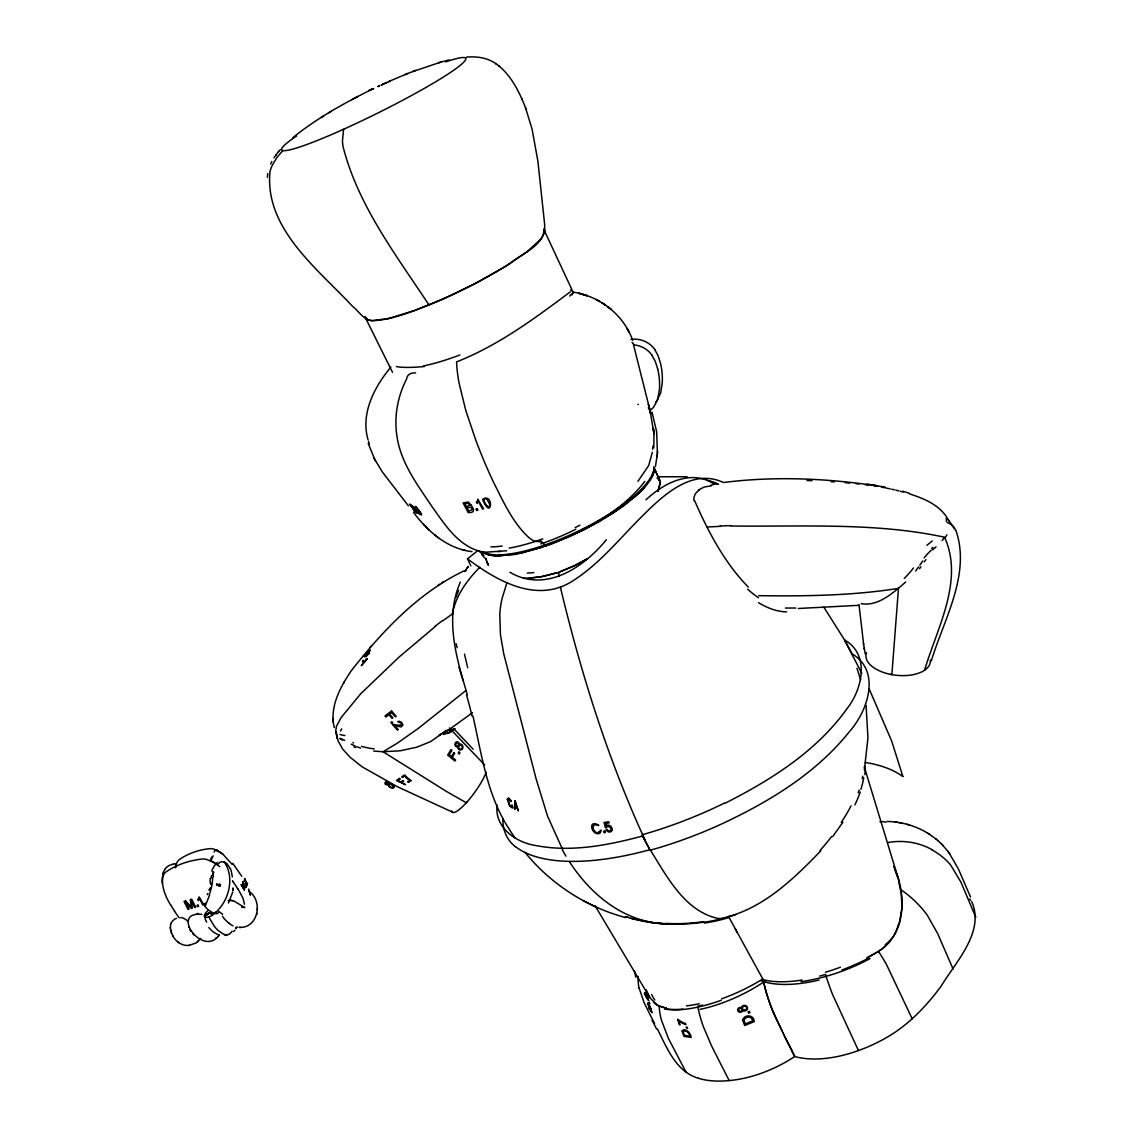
<?xml version="1.0" encoding="UTF-8"?>
<svg xmlns="http://www.w3.org/2000/svg" width="1138" height="1138" viewBox="0 0 1138 1138"><rect width="100%" height="100%" fill="white"/><g stroke="black" fill="none" stroke-linecap="round" stroke-linejoin="round"><path stroke-width="1.5" d="M647.977 998.737L646.512 995.053M503.039 818.492C502.128 829.218 506.894 840.057 515.343 846.715M248.653 891.196C263.717 900.314 258.113 929.063 238.966 927.328M698.504 1078.298A87.654 45.861 -25.4 0 0 729.188 1080.574A82.206 43.116 -25.4 0 0 794.708 1056.519A83.913 44.538 -23.7 0 0 858.45 1050.53A89.489 47.383 -23.7 0 0 894.895 1032.351C912.989 1020.174 927.925 1003.901 940.927 986.518C955.536 961.98 985.195 932.05 971.738 901.595M657.394 453.55L656.683 431.928L652.003 412.098M645.331 993.659L645.644 995.081M483.835 499.724L483.963 500.549A14.097 10.47 41.7 0 0 486.111 504.76L486.979 505.884M497.135 805.064C494.205 826.97 515.358 842.177 534.76 845.335C570.721 852.618 607.763 845.335 642.643 836.017L648.688 847.597M489.753 505.443L489.639 504.532A14.453 10.655 42 0 0 487.491 500.379L486.751 499.369M652.657 449.24L652.828 446.167M648.347 1004.299L649.215 1008.012L651.405 1011.113M460.321 582.087C444.332 618.688 456.608 658.674 467.377 694.763M655.403 466.594L657.309 454.475M657.11 456.836L657.579 451.16M201.782 914.326C169.534 911.296 202.635 957.798 219.079 935.308L218.126 936.304M653.795 447.76L653.966 433.749L650.381 412.539M205.11 906.474L209.62 894.98M525.514 107.769L532.086 129.135L537.904 161.326L544.618 224.101L544.761 232.422L541.574 238.397L527.122 251.64L505.215 266.52L474.432 283.917L443.948 298.625L414.844 310.446L388.456 318.555L371.813 320.66L367.389 319.693L365.255 317.218M476.808 551.404L467.49 558.829L470.848 565.856M267.359 177.315L267.8 173.559M646.37 995.096L647.735 998.808M210.971 878.337L211.54 875.506M217.614 884.582L216.633 883.828L217.301 884.909M233.219 888.536L232.963 890.186L233.134 888.422M232.906 890.442L232.92 888.166L232.664 889.859M652.344 452.255L648.674 465.598L637.934 481.317M647.892 1003.033L649.201 1008.666L652.06 1012.735L650.509 1007.941M864.354 769.914L867.967 737.95L866.061 705.276M862.689 776.216L862.277 778.591M187.998 921.624L188.126 920.855M163.218 873.287C160.415 884.482 164.953 895.762 170.771 905.279M256.847 914.127L257.017 913.302M452.27 614.406C455.598 596.013 466.907 580.224 479.895 567.236M343.576 129.263L342.467 141.012A38.649 13.798 66.7 0 0 343.036 146.546C357.986 205.523 396.024 254.955 428.998 304.984C457.12 293.391 484.461 279.72 510.151 263.419C521.688 253.845 543.239 245.851 544.092 229.535M232.764 891.993L228.425 903.017M232.821 889.973L233.19 888.494M390.889 367.033C374.644 386.65 360.376 413.094 368.029 439.737M176.262 864.197L175.565 867.768A23.059 19.502 32.7 0 1 176.191 864.226L176.902 862.661A15.306 12.945 33.1 0 1 178.737 860.029C187.855 853.429 199.491 849.489 210.701 848.592A15.363 13.002 33 0 1 214.342 849.261L222.707 853.998L232.095 864.297M209.548 890.072L210.117 888.28M876.971 952.25C902.733 938.025 906.317 903.8 898.181 878.209L864.297 766.898M899.063 924.71L902.036 907.27L900.94 889.375M367.304 658.945L361.287 665.659L366.095 660.083M859.147 790.142L858.18 792.83M210.317 888.28L209.307 890.072L210.217 888.522M170.757 923.914C168.481 934.398 178.225 947.001 189.434 945.322M170.928 923.473C170.544 923.629 173.844 918.622 176.461 918.338M507.022 582.457L502.029 598.645A95.322 85.094 75.4 0 0 499.767 614.321L500.436 634.478L503.75 653.852L536.211 779.217L547.577 816.231L562.67 849.659M217.486 885.051L216.519 885.023M163.033 876.303L163.73 874.653A17.212 13.628 22.7 0 1 165.209 872.505C176.049 864.709 190.003 860.115 203.289 858.92A17.269 13.77 22.1 0 1 206.49 859.418L213.119 862.035L219.819 866.672M206.22 915.037L206.974 913.743L206.86 915.279L206.746 914.07L206.006 915.578L205.637 914.426C205.324 918.21 205.281 912.15 206.063 915.123M652.572 475.983L642.501 489.795L623.852 505.784L598.531 522.058L569.512 536.681L540.251 547.947L514.177 554.562L495.869 555.984L488.43 554.903L483.181 552.527L489.084 555.06L497.605 556.041L521.474 553.125L551.759 543.95L584.278 529.696L613.112 513.195L636 496.026L643.923 488.287L650.495 479.809L653.738 472.782L653.738 467.078M209.378 890.072L209.89 888.792M209.449 889.802L210.075 888.28M931.325 660.908C943.815 619.342 971.468 573.666 955.607 529.639M652.671 475.769L654.08 471.146L653.866 467.462L660.339 481.858L657.892 491.46L660.424 483.095L658.504 478.714M207.742 893.572L207.272 894.624M924.568 670.239C936.987 628.162 964.242 580.707 944.554 537.207C874.695 522.2 802.077 526.908 731.023 525.998M211.682 857.07L210.146 860.598A27.71 22.077 22.1 0 1 216.476 864.155M451.075 731.321L447.618 733.228M452.014 730.994C451.16 732.673 444.119 734.351 447.447 733.071M270.659 163.929L271.854 161.482M236.604 927.513L235.737 928.58L236.505 927.996M237.117 926.759L235.95 928.309M382.596 84.496L381.159 85.151L386.636 82.59M464.631 571.518L465.456 570.28L466.011 570.792M464.389 570.693C418.514 592.585 382.325 631.192 351.343 670.652C340.29 687.011 329.252 707.068 334.273 727.509M343.463 683.369L344.316 681.762M246.718 885.777L247.529 883.06L246.662 884.553A3.357 1.366 70.9 0 1 246.519 883.714L244.755 878.536L244.457 881.196L244.698 879.304M219.449 884.738C217.486 888.508 219.591 881.182 218.695 885.62L219.79 884.226L219.99 885.905C221.071 881.438 219.862 889.006 219.634 884.752M454.859 728.889L451.999 730.767M842.902 822.276L832.689 836.586M273.959 157.855L276.107 154.754M919.86 565.173L922.804 560.906M943.758 538.402L942.15 540.55M918.679 566.866L915.663 570.977M164.953 869.233L165.238 868.835A25.278 15.15 32.1 0 1 173.132 864.283M200.729 938.452L196.049 942.961L189.093 945.365M466.722 568.616L468.372 566.397L464.688 571.361M275.624 155.38L277.558 152.848M453.877 729.316L451.174 730.781M217.315 864.724L219.819 862.376A7.653 5.647 58.8 0 1 224.129 862.163M280.233 149.69L278.028 152.25L278.582 151.596M467.305 801.65L466.31 802.774L446.722 791.593L383.022 751.749L373.677 751.052M369.637 647.778L370.96 646.299M820.811 850.84C794.765 877.782 765.618 906.246 728.562 916.559A192.592 62.633 72.8 0 1 718.092 918.466C684.792 911.282 667.053 876.729 650.438 850.171M282.807 150.586L277.018 157.414L272.338 165.152A37.241 36.146 82.6 0 0 270.019 171.425C264.172 228.51 317.573 268.71 352.453 306.222C359.11 311.271 364.188 321.215 373.591 320.703C392.909 319.536 411.103 311.712 428.998 304.984M365.711 659.571L366.408 658.831A6.359 1.309 -54.9 0 0 367.275 659.002M606.369 539.725C583.737 567.506 545.472 593.353 509.895 572.243M234.94 930.244L233.475 931.609M208.51 914.113L208.524 913.231L207.97 914.525M440.335 734.707L430.648 741.606L416.664 747.239L399.922 750.824L383.022 751.749L397.518 743.043L418.329 728.377L465.826 690.595M905.692 582.016C893.387 592.585 878.323 606.71 861.167 603.652M936.048 546.837L935.194 547.62M932.563 549.953L934.611 548.132M885.933 945.45L883.842 947.271M197.656 941.795L198.638 940.913M646 499.824C663.255 483.394 690.453 469.212 713.199 483.408M292.879 137.655C316.023 118.893 342.182 104.269 368.74 90.926M883.06 947.94L881.566 949.092M435.57 626.27L399.139 656.996L360.646 693.839L340.931 717.822L336.379 726.485L335.653 731.762L338.271 741.265L342.751 749.188L350.091 757.254L362.026 766.756L397.375 786.714L452.142 811.991M698.376 490.037L704.152 487.036L711.406 485.841M472.54 712.658L448.045 730.397M442.981 620.651L452.824 613.667M879.29 950.714L880.471 949.874M215.722 938.224L216.59 937.627M437.917 585.387L439.538 584.32M442.127 582.585L443.735 581.532M878.067 951.539L869.759 956.446M450.961 730.838L450.648 731.208M876.061 952.819L866.701 958.025M321.129 117.484L324.06 115.692M328.583 112.89L331.03 111.382M587.507 558.701L574.377 565.771L559.853 571.845L574.377 565.771L586.909 559.057M214.541 913.345C228.795 901.979 235.153 877.583 224.314 862.106A7.098 5.107 56.6 0 1 225.85 862.945A8.009 5.861 57.4 0 1 227.031 863.77L230.317 868.707M351.87 99.646L357.887 96.445M869.162 956.745L867.526 957.613M575.159 527.605L579.939 525.144M724.565 803.499C770.668 780.199 816.487 751.436 846.957 708.732C862.291 689.486 870.328 654.435 844.524 639.969L845.975 642.557M369.694 90.201L368.868 90.585L373.677 88.565L372.51 89.091M388.769 81.68L390.121 81.068L382.653 84.312M373.164 88.664L371.585 89.39M372.368 89.034L373.307 88.608M371.002 89.646L371.927 89.219M389.879 81.011L407.774 73.486M371.159 89.561L370.191 89.987M412.767 71.566L440.662 62.163M405.114 74.539L415.982 70.3M448.898 729.743L450.989 729.017M558.744 572.229L558.602 572.272A105.293 35.548 71.7 0 0 559.114 576.596M570.238 291.883C534.661 318.484 498.359 345.483 456.594 361.87A85.748 29.986 69.5 0 0 459.055 383.051L465.769 410.377L475.613 439.666A186.646 62.718 69.8 0 0 494.105 483.451C503.736 502.399 512.797 522.655 528.615 537.364A59.105 20.811 70.3 0 0 535.088 541.332L541.603 541.873M736.001 914.596L734.195 915.18M438.415 62.746L449.211 59.916M819.701 976.048L825.477 974.484L826.956 979.007A67.853 14.111 72 0 0 832.717 994.868L858.465 1050.587M607.137 829.403L605.985 829.687A3.67 2.802 42.2 0 0 609.243 832.006A3.67 2.802 42.2 0 0 611.931 830.342M795.718 608.033L785.448 608.048M702.687 1005.067L697.622 1006.191L698.647 1010.715A66.217 26.387 78.1 0 0 703.27 1026.433L711.663 1046.149L729.174 1080.602M711.094 485.073L717.58 483.607M228.155 900.386L233.717 900.869L241.981 905.933M415.583 372.88C411.017 372.823 407.29 373.876 406.422 379.438C397.418 396.92 393.919 417.233 397.006 436.693C401.031 463.451 417.888 485.457 432.54 507.335C443.735 523.025 454.916 540.621 473.095 548.914A58.024 49.247 -86.9 0 0 485.428 552.229L506.723 550.764M453.82 729.145L450.776 730.34L454.759 728.633M887.868 842.533C902.889 839.872 918.821 842.191 932.15 849.759M723.981 482.455C777.467 475.698 832.077 478.6 885.208 487.092M703.839 922.15C677.992 925.848 651.135 924.81 626.142 916.858M241.683 907.27L244.798 907.541L242.494 906.289M858.877 605.316L798.293 608.489M500.62 551.446L497.704 551.631M529.753 578.204L543.239 576.425L557.492 572.642L539.782 577.051L523.437 578.374M657.679 476.794L687.11 476.708M466.48 57.113C476.836 56.203 487.903 57.754 496.438 64.098M707.182 526.994L720.368 526.339M197.272 913.473L197.984 913.444M240.388 927.37L239.677 927.37M887.313 821.437C901.495 821.849 915.663 825.761 927.783 833.201M758.705 595.672C805.348 596.284 852.319 595.715 898.479 588.374L891.865 674.635L890.215 674.308M807.07 480.521L811.92 480.72M180.615 917.612C183.19 917.029 188.311 921.467 187.457 920.827M831.081 481.701L834.239 481.915M845.193 482.711L849.844 483.109M855.989 483.707L859.048 484.02M865.108 484.731L868.123 485.115M897.654 822.361L894.98 822.006M653.354 922.818L631.192 918.394M867.128 484.134L876.345 485.499M666.228 1007.998L659.101 1006.12L654.009 1002.834M231.839 900.329L231.071 900.215M874.084 485.969L877.057 486.438M417.418 513.323L415.768 512.697L409.552 504.077L412.596 505.983L417.646 513.039M665.986 1007.969L664.137 1007.642M471.986 551.646C447.376 548.729 427.618 531.403 413.393 512.2M881.481 487.178L884.411 487.718M899.276 822.632L900.073 822.774M901.14 822.973L901.95 823.115M572.898 292.082C599.584 295.994 623.652 314.728 632.671 340.319M885.876 488.003L890.229 488.885M244.869 879.261L246.05 882.818M663.696 1007.557L657.778 1005.494M891.68 489.212L894.568 489.852M415.74 507.093L418.727 511.09L415.64 507.178M465.015 550.266L462.241 549.583M896.004 490.194L898.878 490.905M219.35 934.981L218.041 934.611M900.314 491.275L903.159 492.029M413.549 508.245L410.747 505.272L413.763 508.046M909.646 825.064L907 824.31M625.687 917.584C586.369 907.128 550.664 883.927 525.002 852.376M233.162 900.67L232.92 900.599M208.923 913.003L210.701 913.586M209.975 913.217L211.341 913.629M209.492 913.231L208.439 912.776L209.748 913.245M212.223 914.027L210.331 913.345M902.59 491.218L909.276 493.209M397.134 725.176L401.7 725.176L401.003 722.986L397.802 721.663L399.082 721.25L401.543 722.36L402.937 724.906L401.202 726.954L396.252 725.973A5.021 3.94 41.9 0 0 394.9 725.745L398.243 729.572L397.475 730.141L392.98 725.034M909.461 493.878C924.696 498.672 941.51 505.813 948.893 521.005M625.416 916.616L628.276 917.527M707.068 480.179L718.519 484.219M710.268 481.203L715.93 483.095M723.341 482.469C691.762 467.69 662.558 495.869 641.846 516.51C619.015 539.227 598.56 565.145 570.764 582.144C535.457 603.168 496.225 580.451 467.49 558.829M360.59 748.15L356.535 746.628M698.533 1078.269C676.072 1071.854 666.868 1047.771 657.337 1028.852M416.366 512.214L413.364 508.899L416.707 512M208.809 927.584L212.55 931.51L217.33 934.355M225.651 934.526L224.826 934.995M226.946 935.052L226.121 935.507M420.818 514.191C416.11 509.511 422.753 517.875 421.373 513.921A5.277 0.939 51.2 0 0 420.96 513.252L419.922 511.687A17.298 3.044 51.2 0 0 419.083 510.507L417.845 508.885A4.225 0.754 51.2 0 0 417.262 508.16C411.828 502.071 418.457 513.764 419.282 511.261M354.971 745.959L351.201 744.195M233.02 925.749C231.683 925.663 224.442 920.059 222.493 916.204M342.41 740.056L340.39 739.031M648.063 1002.948L651.206 1009.619M658.063 478.415L657.039 477.932L660.054 480.777L653.866 467.462M648.489 1004.2L650.339 1007.457M583.566 900.855L588.616 903.387M590.138 904.127L595.074 906.588M389.665 783.641L386.621 782.574L386.052 783.854A2.418 1.366 33.4 0 0 386.934 784.651L385.754 784.623A2.532 1.423 33.4 0 1 384.929 783.214L385.341 782.062A2.902 1.622 33.4 0 1 385.938 781.806L392.852 784.964A3.073 1.721 33.5 0 1 393.89 786.728M243.504 906.915L243.034 906.659M657.295 1005.21L650.026 997.912L595.103 905.777M928.978 833.955L936.432 839.36M927.114 832.788L929.646 834.382M219.093 911.623L222.65 914.326M498.672 65.776C512.143 76.701 519.739 93.032 525.941 108.807M495.656 63.515L499.482 66.374M228.582 922.946L229.335 923.53M367.076 319.522L365.184 316.606M434.616 534.917L435.655 535.742M437.276 537.008L438.315 537.833M483.963 555.458L479.126 551.247M937.556 840.313L941.524 843.998M935.834 838.862L938.153 840.826M545.956 546.041L540.422 540.593M748.306 587.123C724.55 562.826 708.106 531.602 694.692 500.82M948.267 519.639L953.9 528.188M449.382 727.979L484.546 764.807M942.577 845.079L948.196 851.693M940.984 843.443L943.132 845.648M423.407 524.063L429.396 530.251M648.29 407.817L649.954 410.277A17.938 16.657 24.9 0 0 653.61 407.162L657.636 399.723L659.485 389.168A75.108 69.546 29.7 0 0 657.807 369.409M454.119 729.117L473.209 749.245M632.102 342.367L632.799 343.164M192.962 933.928L193.858 934.967M969.633 898.992L970.728 900.258M481.829 554.547L484.774 558.033M543.68 229.108L573.424 292.921A98.693 20.285 -26 0 0 570.408 289.991M232.749 863.344L241.782 876.246M408.4 505.855L382.325 471.943L373.477 457.248M179.15 917.825L174.455 911.225M949.163 853.045L958.367 868.891L970.529 897.029M947.726 851.053L949.647 853.685M419.381 511.375L420.989 513.978M232.508 880.684L233.347 881.865M823.855 607.194L844.339 639.627L861.807 673.355M633.226 343.719L648.816 405.64M654.777 349.608L658.148 355.838L660.623 363.648A74.624 69.205 29.7 0 1 662.216 383.293L660.737 392.781L656.953 400.562A18.592 17.298 24.9 0 1 655.957 401.799M651.932 355.284L655.332 361.543L657.821 369.409M238.055 889.006L242.977 898.167L244.442 904.212M337.275 736.101L336.663 734.849M649.656 997.315L646.114 989.704M172.905 935.806L173.317 936.546M206.661 922.107L205.679 920.187M846.459 643.425L852.063 653.852C881.338 671.15 867.796 710.909 849.659 731.35C815.974 773.74 768.221 802.347 719.728 824.865A211.213 86.218 -25.4 0 1 650.083 850.257M487.533 563.751L488.401 565.33L486.651 561.304M737.282 932.477L728.562 916.559L730.07 916.275A95.763 27.084 -43.2 0 0 733.299 915.478M735.105 928.494L762.972 979.32A59.105 17.895 74.9 0 0 773.328 1012.308A105.464 31.821 74.7 0 0 776.016 1018.524L783.115 1032.92M649.599 849.289L650.097 850.2M686.015 1072.081L668.362 1038.297L661.406 1020.117A67.64 51.822 -76 0 1 659.101 1006.12M649.101 848.365L649.627 849.346M648.603 847.44L649.158 848.464M648.219 846.729L643.098 836.914M476.481 502.299L477.078 503.451A8.777 6.472 42.3 0 0 478.501 501.46L482.526 509.056L483.622 508.786L477.761 499.212A7.113 5.249 42.3 0 1 476.381 502.199M654.635 1023.802L644.193 1002.948L639.215 988.325M645.118 840.185C608.318 760.17 581.561 675.218 560.963 589.655A105.293 35.548 71.7 0 1 560.479 586.739M375.483 461.132L368.214 443.479M652.088 1020.217L656.541 1028.923M794.865 1056.377L791.479 1050.246M794.609 1056.434L792.261 1051.797M791.735 1050.189L783.655 1034.57M792.517 1051.74L784.438 1036.163M642.23 835.178L642.714 836.131M365.426 317.772L392.496 372.268M197.841 899.617L198.311 900.556A7.155 5.975 34 0 0 199.691 898.792L202.777 905.037L203.759 904.738L199.164 896.915A5.79 4.837 33.9 0 1 197.77 899.532M782.873 1032.977L783.897 1034.513M782.332 1031.327L776.244 1018.524M893.686 866.331L899.048 880.641M869.119 688.831L891.623 740.909L902.875 776.443M912.164 1018.766L886.474 964.498A70.67 20.399 54.8 0 0 878.436 951.297M953.075 969.021L937.584 933.43L927.186 915.052A75.805 49.347 35 0 0 900.798 889.589M895.236 870.072L898.181 878.209M521.702 98.423L522.114 99.433M678.447 1020.601L680.154 1024.812L679.301 1024.684L677.75 1019.221A16.273 8.876 49.3 0 0 683.341 1022.692M975.807 917.299L960.956 882.206L950.643 865.036A69.703 60.357 -7.7 0 0 932.008 849.93M189.008 927.484L188.723 926.787M248.625 889.048L250.388 895.165L250.076 893.444M171.653 933.174L171.369 932.435M205.409 919.561L204.584 916.09M645.715 995.266L647.109 998.04L646.057 993.83L648.347 1000.018L644.976 992.436L645.516 993.687M856.957 668.291L860.669 679.799M544.419 230.018L544.817 231.754M463.052 680.339L458.998 667.195M368.456 441.217L369.338 444.161M648.29 404.161L650.808 414.275L648.873 406.01M649.058 406.579L649.954 410.277M170.544 929.59L170.785 930.628M472.981 716.2C481.715 754.736 487.078 795.419 509.212 829.189A192.678 177.343 -32.6 0 0 514.931 837.739M606.113 826.16L605.516 823.471L609.214 822.888L608.73 821.736L604.136 822.461L605.331 827.611L606.454 827.596A2.504 1.906 42.2 0 1 609.74 827.127A2.504 1.906 42.2 0 1 610.395 830.555A2.504 1.906 42.2 0 1 606.867 829.517M635.772 977.186L634.577 971.155M864.226 648.233L865.221 653.881M859.019 604.776L863.642 644.435M863.443 643.24L864.411 649.385M336.151 732.844L336.037 731.691M212.977 871.722L213.432 876.843M211.085 884.71L210.928 883.273M232.365 876.9L231.256 871.182A23.315 23.13 54.2 0 0 230.402 868.664M333.036 718.505L333.164 720.226M333.206 720.695L333.334 722.303M170.287 927.626L170.33 928.252M393.904 786.742L393.919 786.97A3.755 2.105 33.4 0 1 393.848 787.396M257.344 908.451L257.373 909.774M633.98 344.871A23.514 21.949 26.5 0 1 652.031 355.227M637.977 404.274A75.805 8.606 22.7 0 1 638.432 404.559M631.007 339.465A23.414 21.892 26.5 0 1 654.876 349.551M786.614 611.846A90.969 52.547 62.9 0 1 758.52 602.671M758.449 597.706A93.401 57.569 65.7 0 1 747.666 589.228M720.027 525.984A240.303 62.647 2 0 1 730.738 525.642M913.401 568.018A71.04 41.366 -60.7 0 1 904.297 578.417M920.884 566.809A58.422 17.867 -57.7 0 1 919.575 568.673M924.341 561.845A35.093 12.362 -54.1 0 1 925.948 559.64M924.141 557.904A30.641 15.534 -54.2 0 1 931.197 550.308M931.538 548.573A38.564 12.646 -50 0 1 932.89 547.406M932.221 540.877A46.018 14.837 -31 0 1 926.887 545.301M944.711 537.421A47.711 22.675 -24 0 1 944.085 538.374M946.147 518.288A45.648 12.248 -49 0 1 946.347 521.332M946.859 534.832A49.83 22.518 -26.3 0 1 945.834 536.752M947.072 522.513A56.26 23.87 -29.6 0 1 955.394 530.095M693.896 500.564A44.923 21.081 25.2 0 1 698.931 490.407M930.343 659.926A32.376 16.942 6.1 0 1 895.99 675.247A32.376 16.942 6.1 0 1 866.502 652.728M776.244 1018.567A105.464 31.409 74.6 0 1 773.527 1012.407M773.47 1012.592A59.119 18.094 74.9 0 1 762.986 979.206M819.147 980.003A82.32 35.762 -19.3 0 1 760.924 980.686M840.413 967.186A85.663 32.76 -19.3 0 1 825.42 972.25M898.551 880.855A122.292 98.522 -37.7 0 1 900.272 889.589M879.973 821.679A73.842 40.812 86.4 0 1 886.203 822.205M868.038 958.466A86.573 28.251 -19.4 0 1 841.978 969.974M246.605 885.791A4.609 1.892 70.9 0 1 246.164 882.946M865.364 762.488A194.498 89.575 -24.9 0 1 902.804 776.5M650.339 849.588A204.982 83.415 -25.2 0 1 515.5 846.629M724.365 803.144A207.173 82.277 -25.4 0 1 642.415 834.68M802.048 980.074A81.595 31.565 -18.6 0 1 762.545 979.576M870.044 958.552A86.033 33.471 -18.4 0 1 801.052 981.696M885.208 944.796A66.004 53.543 23.6 0 0 893.686 935.849A71.68 59.091 36.2 0 0 898.423 924.397M729.486 917.342A93.828 47.028 -2.2 0 1 704.294 923.103M831.679 836.53A116.275 46.203 -43.6 0 1 819.972 850.541M851.025 805.889A124.44 54.524 -42.4 0 1 841.238 822.418M860.228 792.034A123.871 56.559 -41.5 0 1 854.908 804.836M863.714 777.766A120.728 52.021 -43.4 0 1 860.897 789.331M864.866 766.187A103.985 41.267 -47.1 0 1 864.88 774.651M649.129 1000.985A68.892 32.718 -78 0 1 644.236 993.446M654.819 1000.032A62.903 25.818 -85.1 0 1 651.619 994.527M721.307 1000.274A84.013 29.019 -24.8 0 1 664.578 1008.908M762.503 979.149A79.703 27.653 -24.6 0 1 721.592 998.865M703.583 921.638A94.084 45.748 -2.6 0 1 665.616 923.402M728.704 916.687A93.97 46.245 -2.5 0 1 703.91 922.292M487.704 563.708A93.074 34.894 -11.6 0 1 486.139 558.616M533.864 572.599A96.488 41.793 -23.3 0 1 527.378 573.068M653.112 471.587A95.976 27.511 -25.7 0 1 577.279 531.602A95.976 27.511 -25.7 0 1 484.162 552.314M466.466 694.82A379.836 274.599 58.4 0 1 472.099 716.186M486.41 560.266A92.889 34.865 -11.5 0 1 486.125 558.175M665.431 923.772A191.141 132.421 88.2 0 1 569.626 862.021M565.927 856.117A191.141 132.421 88.2 0 1 562.385 849.986M665.488 923.729A96.061 47.839 -2.6 0 1 653.454 922.648M575.814 529.241A106.431 39.147 -27.5 0 1 540.778 543.921M542.798 538.857A106.688 35.577 -27 0 1 509.184 548.103M459.937 354.956A98.494 25.42 -25.5 0 1 423.663 365.91M569.711 296.136A54.169 10.327 -78.1 0 1 571.376 294.059M571.973 294.998A37.867 7.169 89.8 0 1 573.111 292.822M644.805 481.374A111.808 56.317 -25.1 0 1 582.514 529.767M765.974 980.444A80.414 32.362 -26 0 1 700.041 1009.349M699.301 1003.73A83.714 30.171 -23.9 0 1 686.484 1005.892M639.072 988.353A71.651 63.643 -22.5 0 1 638.02 976.361M683.141 1009.164A84.639 26.786 -21.5 0 1 665.118 1008.652M445.726 61.865A102.776 9.829 -26.4 0 1 438.443 80.073A102.776 9.829 -26.4 0 1 315.425 141.24A102.776 9.829 -26.4 0 1 296.492 136.062M457.163 647.664A87.726 1.095 75.7 0 1 456.139 643.695M467.718 667.793A85.734 4.808 78.2 0 1 464.517 654.122M435.171 626.185A228.382 93.387 -25.1 0 1 442.597 620.551M374.231 748.861A63.87 51.253 -10.1 0 1 361.528 746.372M355.568 747.566A52.177 32.319 4.5 0 1 353.961 746.855M336.791 738.05A31.039 2.176 23.8 0 1 336.521 737.694M339.75 738.391A27.07 2.034 29 0 1 344.643 740.312M353.52 742.972A34.126 1.935 19.7 0 1 352.837 742.701M344.899 735.561A40.726 15.932 -19.9 0 1 340.02 734.465M336.72 734.821A42.206 18.507 -32.4 0 1 336.535 734.223M336.549 733.839A43.998 19.502 -29.5 0 1 336.407 732.716M340.504 731.065A50.314 23.258 -22.2 0 1 341.77 728.861M455.997 597.208A42.291 1.095 -69.7 0 1 458.642 590.295M424.232 366.521A97.697 16.999 -14.2 0 1 396.394 366.578M502.199 546.055A112.705 45.107 -31.1 0 1 490.905 546.894M486.211 772.204A29.261 6.444 -54.2 0 1 466.893 802.105A29.261 6.444 -54.2 0 1 451.686 810.853M212.479 875.478A14.367 7.553 -63.9 0 1 213.83 872.092M212.593 877.498A22.205 9.958 -75.8 0 1 209.264 894.582M218.425 912.093A8.251 3.115 34.6 0 1 209.605 910.869A8.251 3.115 34.6 0 1 205.48 903.103M210.345 883.472A26.174 21.636 -48.8 0 1 210.189 878.422M211.725 871.039A14.453 6.515 -68.4 0 1 217.23 862.519M211.17 860.228A32.134 3.784 -72.1 0 1 213.133 855.861M214.058 852.092A25.192 4.125 -75.8 0 1 216.96 849.986M216.874 850.186A26.914 4.381 -72.7 0 1 217.202 851.139M217.443 850.484A24.325 20.484 33 0 1 222.678 854.026M162.45 883.344A26.259 20.811 22.5 0 1 162.947 876.317M163.019 873.216A32.675 19.673 26 0 1 165.053 869.29M173.019 864.197A26.53 15.007 27 0 1 175.977 863.842M174.626 911.154A153.758 125.052 19 0 1 170.942 905.222M233.162 881.936A147.143 113.217 24.4 0 1 237.87 889.063M232.038 931.197A27.241 12.731 71.8 0 1 229.378 933.985A25.449 11.892 71.8 0 1 223.617 934.255L218.041 930.415A35.804 16.714 71.7 0 1 214.442 926.432L209.762 918.75A7.753 3.656 71.9 0 1 209.122 916.887M204.712 914.668A9.332 7.155 7.5 0 0 204.556 916.09A7.241 3.13 -34 0 0 209.122 916.872A7.241 3.13 -34 0 0 215.879 912.121M204.527 916.147A7.241 3.13 -34 0 1 207.685 910.926M483.735 499.539A2.006 1.479 41.9 0 1 486.395 499.056M489.866 505.471A2.077 1.536 41.8 0 1 487.164 506.154M605.857 825.946A3.812 2.902 42.2 0 1 610.253 825.932A3.812 2.902 42.2 0 1 611.96 830.356M678.49 1020.516A14.68 8.009 49.3 0 0 685.944 1024.513L685.517 1023.46A13.528 7.383 49.3 0 1 683.369 1022.763M741.393 1007.87A3.087 2.845 -4 0 1 745.362 1005.451A3.087 2.845 -4 0 1 747.211 1009.449A3.087 2.845 -4 0 1 742.602 1010.473M742.858 1010.359A2.632 2.418 -3.8 0 1 739.458 1012.194A2.632 2.418 -3.8 0 1 737.879 1008.908A2.632 2.418 -3.8 0 1 741.62 1007.784M392.838 724.664A6.899 5.405 41.9 0 1 397.048 725.432M389.765 783.57A2.973 1.664 33.5 0 0 387.987 784.608A2.689 1.508 33.4 0 0 388.186 785.419A3.172 1.778 33.5 0 0 388.599 786.074A2.973 1.664 33.5 0 0 389.21 786.699L390.291 787.439A3.3 1.849 33.5 0 0 393.99 787.482M409.211 779.26A15.719 7.127 20.3 0 1 405.27 775.391L404.459 774.95L401.671 776.927L402.696 777.482L404.801 775.974A14.339 6.487 20.3 0 0 410.79 781.066L411.316 780.696A13.727 6.216 20.3 0 1 409.154 779.288M459.211 744.266A3.001 2.603 82.3 0 1 462.839 746.357A3.001 2.603 82.3 0 1 460.549 750.013A3.001 2.603 82.3 0 1 457.718 746.656M457.917 746.812A2.561 2.219 82.2 0 1 454.987 744.906A2.561 2.219 82.2 0 1 456.85 741.848A2.561 2.219 82.2 0 1 459.382 744.408M482.654 499.525C491.901 522.114 494.162 491.801 482.668 499.411M591.689 826.714C591.675 830.754 596.042 835.562 600.181 833.13C603.282 824.765 597.905 837.013 594.562 830.968C592.03 828.891 592.699 823.172 596.767 825.064C603.282 827.468 591.604 819.716 591.689 826.714M470.961 505.03C472.526 506.965 477.05 513.238 468.216 512.598L463.095 502.953L468.372 502.043L470.961 505.03M507.349 799.075L509.34 805.604L512.356 808.065L512.626 805.619L511.887 805.021L511.574 806.97L510.037 805.761L508.131 799.36L509.241 799.217L511.36 801.593L510.663 800.128L508.558 797.909L507.349 799.075M472.455 509.355L470.833 507.264L467.021 507.861L468.785 511.175L472.441 509.497M682.117 1031.113L683.895 1036.32L691.136 1037.443C691.221 1033.105 684.365 1027.045 682.131 1031.056M742.602 1020.103L744.693 1025.509L754.21 1021.625C754.096 1014.669 744.508 1013.844 742.602 1020.103M743.896 1020.317L745.262 1023.901L752.545 1020.928C752.232 1015.793 745.532 1016.063 743.896 1020.217M469.795 505.101L468.273 503.195L464.859 503.807L466.409 506.723L469.781 505.244M683.113 1031.839L684.294 1035.31L689.827 1036.163C689.486 1032.564 685.275 1029.421 683.127 1031.782M515.514 802.703L515.315 806.472L516.823 807.112L515.514 802.703M515.059 800.811L515.059 807.326L517.15 808.222L518.43 810.825L515.059 800.811M170.373 925.521L170.373 925.521M369.381 651.405L368.328 654.535L370.319 649.912L364.26 656.882L366.891 654.066L365.981 656.768L366.664 656.043L369.381 651.405M362.823 661.121L362.553 661.932L363.634 660.253L362.823 661.121M246.007 885.464L246.192 886.701L246.007 885.464M244.3 889.973L241.028 884.496L244.343 887.811L242.735 881.552L245.78 887.427L243.006 882.903L244.812 889.077L241.711 884.98L244.3 889.973M453.806 752.744L451.459 756.557L449.197 754.693L451.914 750.283L451.061 749.572L447.675 755.049L454.958 761.066L455.613 759.985L452.312 757.254L454.659 753.456L453.806 752.744M458.955 752.076L458.258 753.2L459.268 754.039L459.965 752.915L458.955 752.076M391.529 710.966L385.014 715.958L385.924 716.997L388.883 714.721L392.069 718.377L392.852 717.779L389.651 714.138L391.671 712.587L395.37 716.812L396.138 716.215L391.529 710.966M391.828 721.976L390.917 722.673L391.87 723.754L392.781 723.071L391.828 721.976M399.338 778.449L396.465 780.497L405.597 784.708L401.7 782.617L403.72 781.194L402.696 780.654L400.69 782.076L398.03 780.64L400.348 779.004L399.338 778.449M408.158 781.422L407.546 781.849L409.353 782.076L408.158 781.422M445.925 730.61L438.813 735.546L449.681 729.757L445.925 730.61M444.645 733.74L443.649 734.423L445.413 733.555L444.645 733.74M379.466 85.905L378.129 86.502L379.466 85.905M749.401 1011.44L748.064 1011.981L748.648 1013.204L749.97 1012.664L749.401 1011.44M185.665 900.997L184.072 901.481L188.026 909.433L189.05 909.134L185.679 902.349L191.355 908.437L192.308 908.167L191.326 900.798L194.626 907.47L195.651 907.157L191.696 899.191L190.274 899.617L191.312 907.142L185.665 900.997M198.069 905.165L196.959 905.492L197.5 906.602L198.624 906.275L198.069 905.165M477.192 508.842L475.954 509.155L476.666 510.507L477.917 510.194L477.192 508.842M604.833 831.138L603.538 831.337L604.107 832.689L605.402 832.504L604.833 831.138M687.096 1027.372L686.072 1027.23L687.58 1028.581L687.096 1027.372M584.121 294.827L578.744 293.248L587.151 295.738L584.121 294.827M418.756 513.025L419.623 514.234L418.756 513.025M514.675 808.008L514.006 807.724L515.073 809.374L514.675 808.008M599.797 301.485L596.127 299.536L599.797 301.485M605.459 305.041L602.059 302.822L605.459 305.041M178.524 942.52L177.955 942.093L178.524 942.52M610.907 309.195L607.678 306.634L610.907 309.195M649.286 1002.678L649.627 1003.872L649.286 1002.678M190.857 931.04L190.217 929.974L190.857 931.04M628.901 331.841L627.109 328.569L628.901 331.841M653.966 433.749L653.383 428.5L653.966 433.749M743.569 1009.875A2.148 1.977 -4 0 0 746.713 1008.012A2.148 1.977 -4 0 0 743.427 1006.461A2.148 1.977 -4 0 0 743.569 1009.875M739.415 1011.312A1.693 1.551 -3.8 0 0 741.876 1009.847A1.693 1.551 -3.8 0 0 739.302 1008.624A1.693 1.551 -3.8 0 0 739.415 1011.312M389.452 786.017A2.205 1.238 33.5 0 0 392.809 787.041A2.205 1.238 33.5 0 0 390.747 784.31A2.205 1.238 33.5 0 0 389.452 786.017M458.742 746.229A2.091 1.807 82.3 0 0 460.662 749.145A2.091 1.807 82.3 0 0 461.857 745.874A2.091 1.807 82.3 0 0 458.742 746.229M455.783 743.612A1.636 1.423 82.2 0 0 457.248 745.959A1.636 1.423 82.2 0 0 458.244 743.413A1.636 1.423 82.2 0 0 455.783 743.612"/></g></svg>
